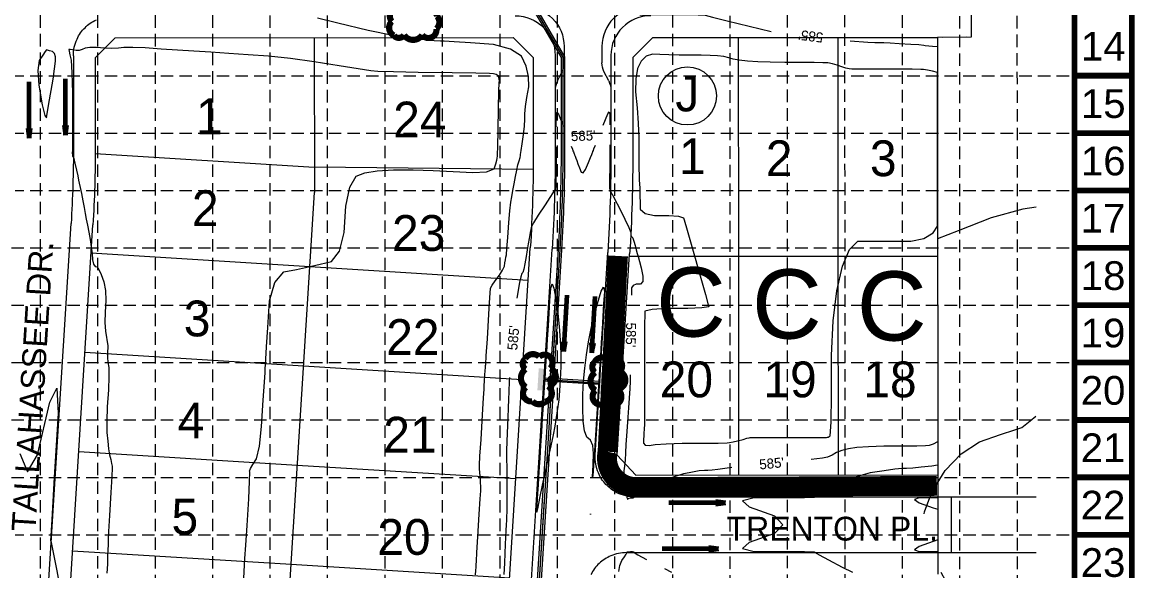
# Model space of a CAD drawing. Header units: feet. Extents: x 696 to 1853, y -3030 to -1181.
# Drawn here: x 1294 to 1853, y -1864 to -1588 of the extents above; entities that cross this region are included whole.
import ezdxf
from ezdxf.enums import TextEntityAlignment as Align

# ---------------------------------------------------------------- set-up
doc = ezdxf.new("R2010")
doc.units = ezdxf.units.FT
doc.header["$MEASUREMENT"] = 0
for name, pattern in [('DASHED', [0.75, 0.5, -0.25]), ('DGN Style 3', [109.874145, 78.481532, -31.392613]), ('DGN Style 7', [156.963064, 70.633379, -31.392613, 23.54446, -31.392613]), ('HIDDEN', [0.375, 0.25, -0.125])]:
    doc.linetypes.add(name, pattern=pattern)
for name, color, linetype, lineweight in [('0404al_MAP - Level 1', 7, 'Continuous', 0), ('0404al_MAP - Level 11', 7, 'Continuous', 0), ('0404al_MAP - Level 14', 7, 'Continuous', 0), ('0404al_MAP - Level 21', 7, 'Continuous', 0), ('0404al_MAP - Level 22', 7, 'Continuous', 0), ('0404al_MAP - Level 3', 7, 'Continuous', 0), ('0404al_MAP - Level 32', 7, 'Continuous', 0), ('0404al_MAP - Level 36', 7, 'Continuous', 0), ('EC', 7, 'Continuous', 0), ('EROSION CONTROL BLANKET', 84, 'Continuous', 0), ('INLETS', 7, 'Continuous', 0), ('Level 1', 7, 'Continuous', 0), ('Level 7', 7, 'Continuous', 0), ('PC', 7, 'Continuous', 0), ('STORM PIPE', 7, 'Continuous', 0)]:
    doc.layers.add(name, color=color, linetype=linetype, lineweight=lineweight)
for name, color, linetype in [('BASE', 7, 'Continuous'), ('GRID', 254, 'DASHED'), ('LEGEND', 7, 'Continuous')]:
    doc.layers.add(name, color=color, linetype=linetype)
doc.styles.get("Standard").update_dxf_attribs({"font": 'ARIAL.TTF'})
doc.styles.add('Style-WORKING', font='WORKING.shx')

# ---------------------------------------------------------------- blocks, each defined once
blk = doc.blocks.new('Cascade Homes logo')
at = {"color": 240}
blk.add_text('C', height=24.85, rotation=359.904, dxfattribs=at).set_placement((2410522.06, 7107185.67))
blk = doc.blocks.new('inlet protection')
at = {"layer": 'LEGEND', "color": 170, "ltscale": 100, "const_width": 9.48}
blk.add_lwpolyline([(38, 58.5, 0.520567), (38, 58.5, 0.765195), (16.6, 47.7, 0.417879), (16.5, 28.3, 0.6649), (41, 24.6, 0.744833), (68.6, 22.2, 0.975642), (85.8, 40, 0.520567), (81.5, 61.5, 0.520567), (65.8, 60, 0.540264), (38, 58.5)], format="xyb", close=True, dxfattribs=at)

msp = doc.modelspace()

# ---------------------------------------------------------------- hatches: boundary and pattern name
at = {"layer": 'INLETS', "linetype": 'DGN Style 7', "lineweight": 0}
h = msp.add_hatch(color=5, dxfattribs=at)
edge = h.paths.add_edge_path()
edge.add_arc((1560.33, -1768), 2.5, 0, 360)
at = {"layer": 'STORM PIPE', "linetype": 'Continuous', "lineweight": 0}
h = msp.add_hatch(color=5, dxfattribs=at)
edge = h.paths.add_edge_path()
edge.add_arc((1560.33, -1768), 2.5, 0, 360)

# ---------------------------------------------------------------- linework, layer by layer
at = {"layer": '0404al_MAP - Level 1', "color": 7, "linetype": 'Continuous', "lineweight": 0}
for p, q in [((1770.81, -1435.63), (1770.92, -1595.63)), ((1770.92, -1595.63), (1753.92, -1595.64)), ((1753.92, -1595.64), (1754.09, -1865.64))]:
    msp.add_line(p, q, dxfattribs=at)
at = {"layer": '0404al_MAP - Level 14', "color": 7, "linetype": 'Continuous', "lineweight": 0}
for p, q in [((1566.42, -1600.26), (1566.42, -1608.52)), ((1585.42, -1600.25), (1585.42, -1608.51)), ((1319.92, -1604.92), (1319.95, -1650.66)), ((1561.92, -1604.77), (1561.93, -1622.24)), ((1589.92, -1604.75), (1589.93, -1622.23)), ((1563.04, -1617.55), (1565.42, -1612.77)), ((1588.82, -1617.53), (1586.43, -1612.76)), ((1561.93, -1622.24), (1561.95, -1652.71)), ((1589.93, -1622.23), (1589.95, -1652.69)), ((1286.5, -2206.73), (1318.76, -1689.26)), ((1530.76, -2178.02), (1560.43, -1702.12)), ((1582.04, -1805.5), (1588.38, -1703.86)), ((1602.01, -1826.74), (1760.8, -1826.64)), ((1597.75, -1854.74), (1760.82, -1854.64))]:
    msp.add_line(p, q, dxfattribs=at)
at = {"layer": '0404al_MAP - Level 14', "color": 7, "linetype": 'Continuous', "lineweight": 0, "flags": 128}
msp.add_lwpolyline([(1760.8, -1826.64), (1760.82, -1854.64)], dxfattribs=at)
at = {"layer": '0404al_MAP - Level 14', "color": 7, "linetype": 'Continuous', "lineweight": 0}
for centre, radius, start, end in [((1316.54, -1845.92), 289, 90.0364, 139.7691), ((1605.42, -1600.24), 20, 90.0364, 180.0364), ((1609.92, -1604.74), 20, 90.0364, 180.0364), ((1572.43, -1622.24), 10.5, 153.4714, 180.0364), ((1597.76, -1874.74), 20, 90.0364, 113.1252)]:
    msp.add_arc(centre, radius, start, end, dxfattribs=at)
at = {"layer": '0404al_MAP - Level 14', "color": 7, "linetype": 'Continuous', "lineweight": 0, "extrusion": (0, 0, -1)}
for centre, radius, start, end in [((-1546.42, -1600.28), 20, 89.9636, 179.9636), ((-1541.92, -1604.78), 20, 89.9636, 179.9636), ((-1339.92, -1604.91), 20, 359.9636, 24.8646), ((-1556.92, -1608.53), 9.5, 179.9636, 206.5286), ((-1594.92, -1608.5), 9.5, 333.3985, 359.9636), ((-1579.43, -1622.23), 10.5, 153.3985, 179.9636), ((-705.95, -1651.05), 614, 179.96358, 183.5676), ((-775.95, -1653.21), 786, 179.96358, 183.5676), ((-775.95, -1653.21), 814, 179.96358, 183.5676), ((-1602, -1806.74), 20, 336.7067, 3.5676), ((-1602, -1806.74), 20, 269.9636, 296.8245)]:
    msp.add_arc(centre, radius, start, end, dxfattribs=at)
at = {"layer": '0404al_MAP - Level 14', "color": 7, "linetype": 'DGN Style 3', "lineweight": 0, "extrusion": (0, 0, -1)}
for centre, start, end in [((-1339.92, -1604.91), 24.8646, 65.0625), ((-1602, -1806.74), 296.8245, 336.7067)]:
    msp.add_arc(centre, 20, start, end, dxfattribs=at)
at = {"layer": '0404al_MAP - Level 14', "color": 7, "linetype": 'DGN Style 3', "lineweight": 0}
msp.add_arc((1597.76, -1874.74), 20, 113.1252, 153.3437, dxfattribs=at)
at = {"layer": '0404al_MAP - Level 21', "color": 7, "linetype": 'Continuous', "lineweight": 0}
for p, q in [((1770.82, -1438.13), (1770.91, -1593.13)), ((1753.92, -1598.14), (1754.09, -1863.14)), ((1768.42, -1595.63), (1756.42, -1595.64))]:
    msp.add_line(p, q, dxfattribs=at)
at = {"layer": '0404al_MAP - Level 22', "color": 7, "linetype": 'Continuous', "lineweight": 13}
msp.add_circle((1628.37, -1625.1), 14.61, dxfattribs=at)
at = {"layer": '0404al_MAP - Level 3', "color": 7, "linetype": 'Continuous', "lineweight": 0}
for p, q in [((1340.92, -1595.91), (1330.92, -1605.91)), ((1340.92, -1595.91), (1540.92, -1595.78)), ((1440.92, -1595.84), (1440.97, -1673.71)), ((1550.92, -1605.77), (1540.92, -1595.78)), ((1610.92, -1595.73), (1600.92, -1605.74)), ((1610.92, -1595.73), (1753.92, -1595.64)), ((1653.92, -1595.71), (1653.99, -1705.71)), ((1703.92, -1595.68), (1703.99, -1705.68)), ((1330.92, -1605.91), (1330.95, -1650.66)), ((1550.92, -1605.77), (1550.95, -1652.72)), ((1600.92, -1605.74), (1600.95, -1652.69)), ((1440.96, -1661.1), (1330.94, -1654.24)), ((1550.9, -1662.1), (1440.96, -1660.84)), ((1407.09, -2217.07), (1440.97, -1673.71)), ((1297.5, -2207), (1329.74, -1689.95)), ((1438.64, -1711.05), (1328.85, -1704.21)), ((1519.78, -2177.33), (1549.45, -1701.44)), ((1593.04, -1805.77), (1599.35, -1704.55)), ((1599.28, -1705.74), (1753.99, -1705.64)), ((1653.99, -1705.71), (1654.06, -1815.71)), ((1703.99, -1705.68), (1704.06, -1815.68)), ((1548.42, -1717.9), (1438.64, -1711.05)), ((1435.53, -1760.96), (1325.74, -1754.11)), ((1545.31, -1767.8), (1435.53, -1760.96)), ((1432.42, -1810.86), (1322.63, -1804.02)), ((1602.42, -1815.74), (1593.04, -1805.77)), ((1542.2, -1817.71), (1432.42, -1810.86)), ((1602.42, -1815.74), (1754.06, -1815.64)), ((1429.3, -1860.76), (1319.52, -1853.92)), ((1539.09, -1867.61), (1429.3, -1860.76))]:
    msp.add_line(p, q, dxfattribs=at)
msp.add_arc((1316.54, -1845.92), 300, 90.0364, 139.7691, dxfattribs=at)
at = {"layer": '0404al_MAP - Level 3', "color": 7, "linetype": 'Continuous', "lineweight": 0, "extrusion": (0, 0, -1)}
for centre, radius in [((-705.95, -1651.05), 625), ((-775.95, -1653.21), 775), ((-775.95, -1653.21), 825)]:
    msp.add_arc(centre, radius, 179.96358, 183.5676, dxfattribs=at)
at = {"layer": '0404al_MAP - Level 32', "color": 7, "linetype": 'Continuous', "lineweight": 0}
for p, q in [((1760.8, -1826.64), (1803.61, -1826.61)), ((1760.82, -1854.64), (1803.61, -1854.61))]:
    msp.add_line(p, q, dxfattribs=at)
at = {"layer": '0404al_MAP - Level 36', "color": 230, "linetype": 'Continuous', "lineweight": 0, "extrusion": (0, 0, -1)}
msp.add_solid([(-1553, -1773.05), (-1556, -1773.24), (-1553.69, -1762.07), (-1556.68, -1762.26)], dxfattribs=at)
at = {"layer": '0404al_MAP - Level 36', "color": 230, "linetype": 'Continuous', "lineweight": 0}
msp.add_solid([(1583.94, -1774.98), (1586.94, -1775.17), (1584.63, -1764), (1587.62, -1764.19)], dxfattribs=at)
at = {"layer": 'BASE', "const_width": 2.89}
for points in [[(1851.62, -3028.75), (1851.62, -1182.11), (697.47, -1182.11), (697.47, -3028.75)], [(1822.76, -2999.89), (1822.76, -1210.96), (726.32, -1210.96), (726.32, -2999.89)]]:
    msp.add_lwpolyline(points, close=True, dxfattribs=at)
for points in [[(1851.62, -1614.91), (1822.76, -1614.91)], [(1851.62, -1643.77), (1822.76, -1643.77)], [(1851.62, -1672.62), (1822.76, -1672.62)], [(1851.62, -1701.48), (1822.76, -1701.48)], [(1851.62, -1730.33), (1822.76, -1730.33)], [(1851.62, -1759.18), (1822.76, -1759.18)], [(1851.62, -1788.04), (1822.76, -1788.04)], [(1851.62, -1816.89), (1822.76, -1816.89)], [(1851.62, -1845.74), (1822.76, -1845.74)]]:
    msp.add_lwpolyline(points, dxfattribs=at)
at = {"layer": 'EC', "color": 35, "linetype": 'DGN Style 3', "lineweight": 0, "flags": 128}
for points in [[(1803.61, -1681.07), (1796.88, -1682.06), (1780.93, -1686.44), (1764.28, -1692.97), (1753.98, -1697)], [(1803.61, -1926.7), (1796.55, -1918.82), (1783.63, -1903.36), (1775.01, -1893.06), (1770.71, -1887.91), (1770.71, -1887.91), (1768.6, -1884.73), (1764.37, -1878.37), (1758.04, -1868.83), (1753, -1859.78), (1749.25, -1851.22), (1746.79, -1843.13), (1747.4, -1834.15), (1751.07, -1824.25), (1757.8, -1813.45), (1765.82, -1805.03), (1775.11, -1799.02), (1785.7, -1795.39), (1792.75, -1792.97), (1796.28, -1791.76), (1796.28, -1791.76), (1800.54, -1788.43), (1803.61, -1786.04)]]:
    msp.add_lwpolyline(points, dxfattribs=at)
at = {"layer": 'EROSION CONTROL BLANKET', "linetype": 'Continuous', "lineweight": 13, "const_width": 10}
msp.add_lwpolyline([(1753.65, -1821.17), (1602.69, -1821.79, -0.479074), (1588.27, -1804), (1593.48, -1705.57)], format="xyb", dxfattribs=at)
at = {"layer": 'GRID', "color": 252, "linetype": 'HIDDEN', "lineweight": 0, "ltscale": 25}
for p, q in [((1303.4, -2884.56), (1303.4, -1210.96)), ((1332.25, -2884.57), (1332.25, -1210.96)), ((1361.1, -2884.57), (1361.1, -1210.96)), ((1389.96, -2884.57), (1389.96, -1210.96)), ((1418.81, -2884.58), (1418.81, -1210.96)), ((1447.66, -2884.58), (1447.66, -1210.96)), ((1476.52, -2884.59), (1476.52, -1210.96)), ((1505.37, -2884.59), (1505.37, -1210.96)), ((1534.36, -2884.53), (1534.23, -1210.96)), ((1563.19, -2884.39), (1563.08, -1210.96)), ((1592.02, -2884.73), (1591.93, -1210.96)), ((1621.14, -2884.47), (1620.91, -1210.31)), ((1649.83, -2884.77), (1649.77, -1210.31)), ((1678.71, -2884.41), (1678.62, -1210.31)), ((1707.62, -2884.32), (1707.48, -1210.31)), ((1736.42, -2884.57), (1736.33, -1210.31)), ((1765.33, -2884.95), (1765.18, -1210.31)), ((1794.21, -2884.87), (1794.04, -1210.31)), ((726.32, -1614.91), (1822.76, -1614.91)), ((726.32, -1643.77), (1822.76, -1643.77)), ((726.32, -1672.62), (1822.76, -1672.62)), ((726.32, -1701.48), (1822.76, -1701.48)), ((726.32, -1730.33), (1822.76, -1730.33)), ((726.32, -1759.18), (1822.76, -1759.18)), ((726.32, -1788.04), (1822.76, -1788.04)), ((726.32, -1816.89), (1822.76, -1816.89)), ((726.32, -1845.74), (1822.76, -1845.74))]:
    msp.add_line(p, q, dxfattribs=at)
at = {"layer": 'INLETS', "color": 5, "linetype": 'DGN Style 7', "lineweight": 0}
for p, q in [((1557.08, -1590.29), (1543.87, -1567.46)), ((1565.92, -1605.59), (1557.08, -1590.29)), ((1565.95, -1652.71), (1565.92, -1605.59)), ((1560.08, -1771.99), (1564.42, -1702.37)), ((1560.33, -1768), (1556.34, -1767.75)), ((1560.33, -1768), (1584.28, -1769.49)), ((1558.84, -1791.95), (1560.08, -1771.99)), ((1532.66, -2211.82), (1558.84, -1791.95))]:
    msp.add_line(p, q, dxfattribs=at)
msp.add_arc((775.95, -1653.21), 790, 356.43239, 0.03642, dxfattribs=at)
at = {"layer": 'INLETS', "color": 5, "linetype": 'DGN Style 7', "lineweight": 0, "extrusion": (0, 0, -1)}
msp.add_solid([(-1553, -1773.05), (-1556, -1773.24), (-1553.69, -1762.07), (-1556.68, -1762.26)], dxfattribs=at)
at = {"layer": 'INLETS', "color": 5, "linetype": 'DGN Style 7', "lineweight": 0}
msp.add_solid([(1583.94, -1774.98), (1586.94, -1775.17), (1584.63, -1764), (1587.62, -1764.19)], dxfattribs=at)
at = {"layer": 'Level 7', "color": 7, "linetype": 'Continuous', "lineweight": 60}
for p, q in [((1297.72, -1646.31), (1297.7, -1617.96)), ((1315.98, -1644.83), (1315.96, -1616.48)), ((1297.04, -1641.3), (1297.72, -1646.31)), ((1297.72, -1646.31), (1298.38, -1641.29)), ((1315.3, -1639.82), (1315.98, -1644.83)), ((1315.98, -1644.83), (1316.64, -1639.81)), ((1566.22, -1753.53), (1567.99, -1725.24)), ((1580.34, -1754.32), (1582.1, -1726.03)), ((1565.86, -1748.49), (1566.22, -1753.53)), ((1566.22, -1753.53), (1567.2, -1748.56)), ((1579.97, -1749.28), (1580.34, -1754.32)), ((1580.34, -1754.32), (1581.31, -1749.36)), ((1647.42, -1829.65), (1619.07, -1829.67)), ((1647.42, -1829.65), (1642.4, -1828.99)), ((1642.41, -1830.34), (1647.42, -1829.65)), ((1643.96, -1852.83), (1615.61, -1852.85)), ((1643.96, -1852.83), (1638.94, -1852.17)), ((1638.95, -1853.52), (1643.96, -1852.83))]:
    msp.add_line(p, q, dxfattribs=at)
at = {"layer": 'PC', "color": 35, "linetype": 'Continuous', "lineweight": 0, "flags": 128}
for points in [[(1611.76, -1569.29), (1617.72, -1570.25), (1618.03, -1570.84), (1615.68, -1571.54), (1610.67, -1572.36), (1607.14, -1574.15), (1605.1, -1576.92), (1604.53, -1580.67), (1604.34, -1583.14), (1604.53, -1584.35), (1605.1, -1584.29), (1609, -1584.25), (1616.23, -1584.23), (1626.79, -1584.22), (1633.83, -1584.28), (1637.35, -1584.38), (1637.35, -1584.55), (1641.03, -1585.54), (1648.4, -1587.36), (1670.49, -1592.65)], [(1521.99, -1865.89), (1522.12, -1863.67), (1522.22, -1862.1), (1522.27, -1861.16), (1522.31, -1860.32), (1522.35, -1859.59), (1522.37, -1858.96), (1522.62, -1854.71), (1523.1, -1846.85), (1523.82, -1835.37), (1524.3, -1827.63), (1524.54, -1823.61), (1524.55, -1823.33), (1524.55, -1822.85), (1524.56, -1822.17), (1524.56, -1821.28), (1524.49, -1819.71), (1524.35, -1817.46), (1524.13, -1814.53), (1523.99, -1812.43), (1523.92, -1811.16), (1523.91, -1810.73), (1524.17, -1806.3), (1524.69, -1797.85), (1525.46, -1785.4), (1525.99, -1776.95), (1526.25, -1772.51), (1526.27, -1772.09), (1526.34, -1770.76), (1526.47, -1768.54), (1526.67, -1765.42), (1526.81, -1763.2), (1526.89, -1761.88), (1526.92, -1761.47), (1526.96, -1761.04), (1527, -1760.6), (1527.05, -1760.15), (1527.35, -1755.71), (1527.88, -1747.28), (1528.65, -1734.85), (1529.2, -1726.41), (1529.51, -1721.96), (1529.58, -1721.5), (1530.36, -1720.23), (1531.84, -1718.14), (1534.01, -1715.24), (1535.55, -1712.76), (1536.45, -1710.7), (1536.73, -1709.06), (1536.98, -1707.57), (1537.22, -1706.23), (1537.43, -1705.04), (1537.73, -1701.74), (1538.11, -1696.33), (1538.58, -1688.8), (1539.08, -1682.87), (1539.6, -1678.53), (1540.15, -1675.78), (1540.73, -1672.71), (1541.34, -1669.31), (1541.99, -1665.59), (1542.62, -1662.41), (1543.24, -1659.77), (1543.84, -1657.68), (1544.27, -1656.11), (1544.52, -1655.06), (1544.6, -1654.52), (1544.87, -1652.57), (1545.34, -1649.2), (1546, -1644.41), (1546.45, -1640.29), (1546.69, -1636.84), (1546.73, -1634.05), (1547.08, -1630.41), (1547.75, -1625.9), (1548.75, -1620.54), (1548.62, -1615.29), (1547.37, -1610.16), (1545, -1605.15), (1539.56, -1601.52), (1531.03, -1599.29), (1519.43, -1598.44), (1511.13, -1597.88), (1506.13, -1597.58), (1504.42, -1597.56), (1501.12, -1597.36), (1496.24, -1596.97), (1489.76, -1596.39), (1480.35, -1594.79), (1468.01, -1592.16), (1452.74, -1588.5), (1442.56, -1586.01)], [(1753.92, -1600.4), (1751.53, -1600.23), (1747.84, -1599.89), (1747.08, -1599.71), (1744.64, -1599.47), (1740.52, -1599.17), (1734.73, -1598.82), (1730.25, -1598.59), (1727.07, -1598.47), (1725.2, -1598.47), (1722.49, -1598.37), (1718.94, -1598.17), (1710.19, -1597.56)], [(1405.5, -1867.63), (1405.91, -1860.98), (1406.12, -1857.65), (1406.53, -1850.99), (1407.16, -1841.01), (1407.99, -1827.71), (1408.47, -1818.72), (1408.61, -1814.05), (1408.41, -1813.71), (1408.89, -1812.51), (1410.03, -1810.47), (1411.85, -1807.57), (1413.34, -1801.21), (1414.5, -1791.37), (1415.33, -1778.07), (1415.9, -1768.99), (1416.2, -1764.16), (1416.24, -1763.55), (1416.32, -1762.24), (1416.44, -1760.22), (1416.61, -1757.5), (1417, -1751.25), (1417.61, -1741.47), (1418.44, -1728.16), (1421.12, -1718.87), (1425.64, -1713.58), (1432, -1712.31), (1438.11, -1711.02), (1443.97, -1709.72), (1449.57, -1708.4), (1453.58, -1703.08), (1456, -1693.77), (1456.82, -1680.46), (1458.82, -1671.02), (1461.99, -1665.46), (1466.32, -1663.77), (1472.54, -1662.68), (1480.65, -1662.19), (1490.65, -1662.31), (1500.65, -1662.59), (1510.63, -1663.04), (1520.61, -1663.67), (1527.51, -1663.23), (1531.33, -1661.74), (1532.06, -1659.2), (1532.55, -1657.47), (1532.81, -1656.57), (1532.82, -1656.48), (1532.86, -1656.15), (1532.94, -1655.59), (1533.05, -1654.79), (1533.17, -1650.4), (1533.3, -1642.42), (1533.43, -1630.85), (1533.58, -1622.83), (1533.73, -1618.38), (1533.9, -1617.48), (1533.88, -1616.61), (1533.67, -1615.75), (1533.28, -1614.92), (1532.37, -1614.31), (1530.95, -1613.94), (1529.01, -1613.8), (1522.08, -1613.64), (1510.13, -1613.46), (1493.18, -1613.26), (1480.74, -1613.03), (1472.8, -1612.76), (1469.37, -1612.46), (1462.9, -1611.54), (1453.4, -1610.02), (1440.85, -1607.88), (1429.05, -1606.23), (1417.99, -1605.05), (1407.67, -1604.35), (1397.98, -1603.71), (1388.92, -1603.13), (1380.49, -1602.6), (1372.21, -1602.07), (1364.07, -1601.52), (1356.07, -1600.97), (1349.81, -1600.72), (1345.3, -1600.79), (1342.53, -1601.16), (1339.3, -1601.27), (1335.61, -1601.11), (1331.47, -1600.7), (1328.22, -1600.68), (1325.87, -1601.04), (1324.41, -1601.79), (1322.87, -1602.2), (1321.25, -1602.26), (1319.55, -1601.97), (1318.39, -1601.78), (1317.77, -1601.69), (1317.71, -1601.69), (1317.86, -1602.6), (1318.23, -1604.43), (1318.83, -1607.17), (1319.23, -1613.53), (1319.43, -1623.5), (1319.44, -1637.08), (1319.44, -1646.67), (1319.43, -1652.27), (1319.4, -1653.87), (1319.43, -1654.94), (1319.5, -1655.48), (1319.63, -1655.48), (1319.73, -1655.48), (1319.8, -1655.48), (1319.84, -1655.48), (1320.13, -1656.63), (1320.66, -1658.94), (1321.45, -1662.39), (1322.09, -1665.21), (1322.58, -1667.39), (1322.92, -1668.93), (1323.38, -1671.18), (1323.96, -1674.13), (1324.66, -1677.78), (1325.3, -1681.14), (1325.89, -1684.21), (1326.43, -1686.99), (1327.01, -1690.11), (1327.66, -1693.55), (1328.35, -1697.34), (1328.9, -1700.91), (1329.32, -1704.29), (1329.6, -1707.46), (1330.09, -1709.64), (1330.8, -1710.83), (1331.72, -1711.02), (1332.77, -1712.37), (1333.94, -1714.86), (1335.25, -1718.52), (1335.99, -1722.9), (1336.18, -1728.02), (1335.82, -1733.88), (1335.78, -1739.01), (1336.06, -1743.42), (1337.29, -1750.79), (1337.05, -1754.55), (1337.1, -1756.68), (1337.31, -1759.03), (1337.68, -1761.63), (1337.75, -1766.23), (1337.51, -1772.82), (1336.98, -1781.41), (1336.74, -1788.6), (1336.8, -1794.37), (1337.17, -1798.74), (1337.6, -1802.46), (1338.12, -1805.54), (1338.7, -1807.97), (1339.12, -1809.87), (1339.37, -1811.25), (1339.45, -1812.1), (1339.26, -1816.53), (1338.8, -1824.54), (1338.08, -1836.13), (1337.61, -1844.14), (1337.41, -1848.58), (1337.45, -1849.43), (1337.43, -1850.98), (1337.32, -1853.23), (1337.14, -1856.18), (1337.02, -1858.38), (1336.99, -1859.84), (1337.02, -1860.56), (1336.8, -1865.02)], [(1562.45, -1640.62), (1562.45, -1634.36), (1562.85, -1633.3), (1563.66, -1634.32), (1566.08, -1640.49)], [(1586.09, -1639.76), (1588.32, -1634.06), (1589.06, -1633.1), (1589.43, -1634.02), (1589.44, -1639.64)], [(1562.46, -1650.62), (1562.46, -1652.02), (1562.46, -1652.74), (1562.46, -1653.48), (1562.46, -1654.25), (1562.43, -1656.68), (1562.37, -1660.78), (1562.28, -1666.53), (1562.22, -1670.37), (1562.18, -1672.29), (1562.15, -1672.29), (1562.09, -1672.28), (1561.99, -1672.28), (1561.84, -1672.28), (1561.58, -1672.54), (1561.21, -1673.06), (1560.73, -1673.84), (1559.27, -1676.12), (1556.84, -1679.88), (1553.43, -1685.13), (1551.1, -1688.94), (1549.84, -1691.33), (1549.65, -1692.28), (1549.52, -1693.01), (1549.44, -1693.53), (1549.42, -1693.83), (1549.25, -1694.92), (1548.92, -1696.81), (1548.44, -1699.48), (1547.91, -1702.49), (1547.34, -1705.84), (1546.73, -1709.53), (1546.17, -1712.18), (1545.66, -1713.81), (1545.21, -1714.41), (1544.69, -1716.13), (1544.1, -1718.96), (1542.76, -1726.85)], [(1569.94, -1650.35), (1570.56, -1651.92), (1570.83, -1652.62), (1571.07, -1653.23), (1571.27, -1653.75), (1571.44, -1654.19), (1571.58, -1654.53), (1571.68, -1654.79), (1571.91, -1655.38), (1572.27, -1656.33), (1572.76, -1657.61), (1573.37, -1659.22), (1574.1, -1661.17), (1574.95, -1663.44), (1575.99, -1663.78), (1577.24, -1662.17), (1578.68, -1658.61), (1579.71, -1656.08), (1580.32, -1654.56), (1580.52, -1654.05), (1580.69, -1653.62), (1580.83, -1653.26), (1580.93, -1652.98), (1581.13, -1652.48), (1581.41, -1651.77), (1582.13, -1649.91)], [(1589.45, -1649.64), (1589.45, -1651.68), (1589.45, -1652.62), (1589.45, -1653.49), (1589.45, -1654.29), (1589.42, -1656.8), (1589.36, -1661.04), (1589.27, -1666.99), (1589.26, -1670.96), (1589.33, -1672.94), (1589.48, -1672.95), (1589.58, -1672.95), (1589.65, -1672.95), (1589.67, -1672.95), (1589.75, -1673.09), (1589.91, -1673.36), (1590.13, -1673.76), (1590.36, -1674.17), (1590.59, -1674.6), (1590.83, -1675.03), (1591.97, -1677.25), (1594.03, -1681.24), (1597, -1687.01), (1598.98, -1691.2), (1599.99, -1693.81), (1600, -1694.86), (1600.11, -1695.55), (1600.31, -1695.9), (1600.6, -1695.9), (1600.99, -1696.64), (1601.48, -1698.14), (1602.08, -1700.37), (1602.64, -1702.41), (1603.15, -1704.25), (1603.61, -1705.88), (1604.25, -1708.33), (1605.06, -1711.59), (1606.04, -1715.67), (1605.96, -1718.39), (1604.8, -1719.75), (1602.57, -1719.76), (1601.08, -1720.37), (1600.32, -1721.59), (1600.28, -1725.27)], [(1599.69, -1765.26), (1599.69, -1766.63), (1599.6, -1768.71), (1599.42, -1772.17), (1599.14, -1777.03), (1598.83, -1781.86), (1598.46, -1786.66), (1598.05, -1791.44), (1597.71, -1796.03), (1597.44, -1800.42), (1597.24, -1804.62), (1597.02, -1808.21), (1596.77, -1811.21), (1596.49, -1813.6), (1596.56, -1816.31), (1596.98, -1819.34), (1597.74, -1822.68), (1598.18, -1824.99), (1598.29, -1826.27), (1598.08, -1826.5), (1597.98, -1826.76), (1597.99, -1827.03), (1598.13, -1827.31), (1598.22, -1827.55), (1598.26, -1827.74), (1598.26, -1827.9), (1598.34, -1827.91), (1598.49, -1827.78), (1598.72, -1827.51), (1599.15, -1827.33), (1599.76, -1827.24), (1600.56, -1827.24), (1601.1, -1827.19), (1601.37, -1827.07), (1601.37, -1826.91), (1603.68, -1825.57), (1608.31, -1823.07), (1615.25, -1819.4), (1621.32, -1816.67), (1626.53, -1814.9), (1630.88, -1814.06), (1634.33, -1813.51), (1636.89, -1813.23), (1638.54, -1813.23), (1640.82, -1813.07), (1643.72, -1812.74), (1650.75, -1811.77)], [(1539.05, -1766.67), (1538.91, -1768.62), (1538.84, -1769.62), (1538.78, -1770.65), (1538.71, -1771.7), (1538.62, -1773.98), (1538.51, -1777.47), (1538.37, -1782.18), (1538.19, -1786.63), (1537.99, -1790.81), (1537.74, -1794.72), (1537.59, -1798.9), (1537.52, -1803.36), (1537.55, -1808.08), (1537.58, -1811.49), (1537.63, -1813.59), (1537.69, -1814.36), (1537.72, -1816.65), (1537.72, -1820.44), (1537.69, -1825.73), (1537.66, -1829.83), (1537.62, -1832.72), (1537.59, -1834.41), (1537.52, -1836.32), (1537.41, -1838.43), (1537.26, -1840.76), (1537.12, -1843.57), (1536.99, -1846.88), (1536.87, -1850.67), (1536.68, -1855.07), (1536.42, -1860.09), (1536.1, -1865.71)], [(1293.02, -1804.94), (1296.95, -1814.14), (1301.99, -1805.5), (1308.15, -1779.03), (1311.59, -1772.08), (1312.31, -1784.65), (1310.31, -1816.75), (1309.03, -1838.16), (1308.48, -1848.86), (1308.64, -1848.87), (1309.67, -1853.86), (1311.55, -1863.83), (1314.29, -1878.77)], [(1754.05, -1798.95), (1754.02, -1798.97), (1751.76, -1800.15), (1749.75, -1800.84), (1747.98, -1801.04), (1743.6, -1801.18), (1736.62, -1801.26), (1727.02, -1801.26), (1719.27, -1801.47), (1713.38, -1801.88), (1709.33, -1802.5), (1705.94, -1803.34), (1703.19, -1804.4), (1701.09, -1805.7), (1698.75, -1806.67), (1696.18, -1807.31), (1690.57, -1807.95)], [(1754.05, -1810.77), (1751.15, -1811.22), (1745.86, -1811.84), (1741.62, -1812.25), (1738.43, -1812.46), (1736.3, -1812.46), (1732.53, -1812.82), (1727.12, -1813.53), (1720.08, -1814.6), (1713.07, -1816.54), (1706.09, -1819.34), (1699.16, -1823.01), (1694.53, -1825.51), (1692.22, -1826.85), (1692.22, -1827.02), (1687.17, -1827.13), (1677.08, -1827.2), (1661.93, -1827.21), (1656.05, -1828.71), (1659.41, -1831.71), (1672.04, -1836.2), (1676.25, -1840.69), (1672.04, -1845.19), (1659.43, -1849.7), (1656.06, -1852.7), (1661.95, -1854.2), (1677.09, -1854.19), (1687.19, -1854.24), (1692.23, -1854.35), (1692.23, -1854.52), (1694.55, -1855.85), (1699.18, -1858.35), (1706.12, -1862.01), (1711.32, -1864.54)], [(1754.06, -1827.15), (1751.85, -1827.15), (1744.75, -1827.16), (1742.38, -1828), (1744.75, -1829.69), (1751.85, -1832.22), (1754.07, -1832.92)], [(1754.08, -1848.37), (1751.86, -1849.07), (1744.76, -1851.61), (1742.39, -1853.3), (1744.76, -1854.14), (1751.87, -1854.14), (1754.08, -1854.14)], [(1593.9, -1864.28), (1594.49, -1861.25), (1595.44, -1858.77), (1596.72, -1856.84), (1597.58, -1855.5), (1598.01, -1854.76), (1598.01, -1854.61), (1598.12, -1854.48), (1598.33, -1854.39), (1598.65, -1854.31), (1599.13, -1854.27), (1599.78, -1854.24), (1600.58, -1854.24), (1601.12, -1854.3), (1601.39, -1854.41), (1601.39, -1854.57), (1602.1, -1855.06), (1603.54, -1855.88), (1607.84, -1858.15)], [(1620.46, -1864.8), (1616.96, -1862.95)]]:
    msp.add_lwpolyline(points, dxfattribs=at)
for points in [[(1307.51, -1629.93), (1309.74, -1616.59), (1310.49, -1611.4), (1310.88, -1607.68), (1310.91, -1605.45), (1310.44, -1603.82), (1309.45, -1602.8), (1307.96, -1602.39), (1306.95, -1602.12), (1306.43, -1601.97), (1306.39, -1601.96), (1305.77, -1602.84), (1304.56, -1604.61), (1302.78, -1607.27), (1302.14, -1612.31), (1302.65, -1619.72), (1304.3, -1629.51), (1305.57, -1635), (1306.47, -1636.18)], [(1753.98, -1690.64), (1753.93, -1613.26), (1751.55, -1612.69), (1748.95, -1612.16), (1746.99, -1611.85), (1745.65, -1611.76), (1741.2, -1611.71), (1733.63, -1611.69), (1722.94, -1611.7), (1715.37, -1611.67), (1710.91, -1611.61), (1709.58, -1611.52), (1707.91, -1611.15), (1705.92, -1610.51), (1703.61, -1609.59), (1701.26, -1608.93), (1698.86, -1608.53), (1696.43, -1608.38), (1692.02, -1608.29), (1685.63, -1608.25), (1677.25, -1608.25), (1669.94, -1608.14), (1663.69, -1607.91), (1658.49, -1607.56), (1654.36, -1607.1), (1651.27, -1606.54), (1649.25, -1605.87), (1646.64, -1605.35), (1643.46, -1604.99), (1639.71, -1604.77), (1635.24, -1604.63), (1630.06, -1604.56), (1624.17, -1604.56), (1618.99, -1604.48), (1614.52, -1604.32), (1610.76, -1604.08), (1607.64, -1605.17), (1605.18, -1607.59), (1603.36, -1611.34), (1602.42, -1616.49), (1602.34, -1623.06), (1603.12, -1631.02), (1603.65, -1638.8), (1603.91, -1646.4), (1603.92, -1653.82), (1603.93, -1658.96), (1603.96, -1661.82), (1603.99, -1662.42), (1604.07, -1664.23), (1604.2, -1667.25), (1604.38, -1671.49), (1604.52, -1675.38), (1604.62, -1678.92), (1604.67, -1682.1), (1607.1, -1684.22), (1611.88, -1685.28), (1619.04, -1685.28), (1623.9, -1685.63), (1626.47, -1686.33), (1626.76, -1687.39), (1628.24, -1692.63), (1630.91, -1702.04), (1634.77, -1715.62), (1637.42, -1724.99), (1638.86, -1730.14), (1639.09, -1731.09), (1635.65, -1731.72), (1628.55, -1732.03), (1617.78, -1732.04), (1610.59, -1732.47), (1606.99, -1733.32), (1606.98, -1734.6), (1606.96, -1735.82), (1606.93, -1736.98), (1606.89, -1738.09), (1606.87, -1744.38), (1606.86, -1755.86), (1606.87, -1772.52), (1606.86, -1784), (1606.82, -1790.3), (1606.7, -1792.54), (1606.51, -1794.75), (1606.41, -1796.11), (1606.32, -1797.73), (1606.23, -1799.61), (1607.17, -1800.67), (1609.12, -1800.91), (1612.11, -1800.34), (1617.64, -1799.96), (1625.73, -1799.77), (1636.36, -1799.76), (1643.88, -1799.7), (1648.26, -1799.58), (1649.53, -1799.4), (1651.28, -1799.04), (1653.54, -1798.5), (1656.29, -1797.77), (1658.25, -1797.26), (1659.42, -1796.98), (1659.81, -1796.92), (1664.26, -1796.88), (1672.76, -1796.85), (1685.32, -1796.85), (1693.82, -1796.83), (1698.27, -1796.79), (1698.65, -1796.75), (1699.1, -1796.61), (1699.6, -1796.36), (1700.15, -1796.02), (1700.52, -1789.13), (1700.7, -1775.68), (1700.68, -1755.68), (1701.6, -1738.18), (1703.44, -1723.18), (1706.21, -1710.67), (1709.73, -1702.34), (1713.98, -1698.17), (1718.98, -1698.17), (1725.09, -1698.16), (1732.32, -1698.16), (1740.65, -1698.15), (1747.13, -1696.76), (1751.76, -1693.98)], [(1562.71, -1784.69), (1561.75, -1791.15), (1560.94, -1795.5), (1559.79, -1800.97), (1558.31, -1807.55), (1556.88, -1814.14), (1555.48, -1820.74), (1554.13, -1827.33), (1553.22, -1831.8), (1552.75, -1834.13), (1552.72, -1834.33), (1552.7, -1834.4), (1552.7, -1834.33), (1552.71, -1834.13), (1552.86, -1831.77), (1553.14, -1827.27), (1553.55, -1820.62), (1553.97, -1813.96), (1554.38, -1807.31), (1554.79, -1800.66), (1555.21, -1794), (1555.62, -1787.35), (1556.04, -1780.69), (1556.45, -1774.04), (1556.87, -1767.39), (1557.28, -1760.73), (1557.7, -1754.08), (1558.11, -1747.43), (1558.53, -1740.77), (1558.93, -1734.26), (1559.33, -1727.9), (1559.72, -1721.69), (1560.36, -1719.65), (1561.25, -1721.78), (1562.39, -1728.09), (1563.31, -1734.54), (1564.01, -1741.11), (1564.5, -1747.82), (1564.74, -1754.52), (1564.73, -1761.2), (1564.48, -1767.86), (1564.14, -1773.43), (1563.72, -1777.91)], [(1582.14, -1795.68), (1581.31, -1808.99), (1581.01, -1813.6), (1580.81, -1816.16), (1580.71, -1816.69), (1580.66, -1816.86), (1580.65, -1816.69), (1580.67, -1816.17), (1580.78, -1814.04), (1580.97, -1810.31), (1581.24, -1804.96), (1580.82, -1800.92), (1579.7, -1798.18), (1577.89, -1796.74), (1576.63, -1793.55), (1575.93, -1788.61), (1575.77, -1781.92), (1575.86, -1775.25), (1576.19, -1768.59), (1576.77, -1761.95), (1577.59, -1755.32), (1578.66, -1748.71), (1579.98, -1742.11), (1581.49, -1735.67), (1583.21, -1729.39), (1585.12, -1723.27), (1586.27, -1721.26), (1586.65, -1723.37), (1586.26, -1729.58), (1585.87, -1735.94), (1585.46, -1742.45), (1585.05, -1749.1), (1584.63, -1755.76), (1584.22, -1762.41), (1583.8, -1769.07), (1583.39, -1775.72), (1582.97, -1782.37)], [(1579.65, -1835.6), (1579.63, -1835.35), (1579.62, -1835.31), (1579.61, -1835.35), (1579.6, -1835.48), (1579.6, -1835.56), (1579.61, -1835.61), (1579.63, -1835.62), (1579.64, -1835.62), (1579.65, -1835.62)]]:
    msp.add_lwpolyline(points, close=True, dxfattribs=at)
at = {"layer": 'STORM PIPE', "color": 5, "linetype": 'Continuous', "lineweight": 0}
for p, q in [((1565.92, -1605.59), (1543.87, -1567.46)), ((1566.8, -1605.36), (1546.07, -1569.51)), ((1565.05, -1605.83), (1544.55, -1570.38)), ((1565.08, -1652.71), (1565.05, -1605.83)), ((1565.95, -1652.71), (1565.92, -1605.59)), ((1566.83, -1652.71), (1566.8, -1605.36)), ((1559.6, -1765.61), (1563.55, -1702.32)), ((1560.33, -1768), (1564.42, -1702.37)), ((1561.35, -1765.72), (1565.3, -1702.42)), ((1531.64, -2212.02), (1559.19, -1770.22)), ((1533.64, -2212.15), (1561.19, -1770.35)), ((1557.9, -1768.6), (1556.29, -1768.5)), ((1560.33, -1768), (1556.34, -1767.75)), ((1558, -1767.1), (1556.38, -1767)), ((1558.84, -1791.95), (1560.33, -1768)), ((1584.28, -1769.49), (1560.33, -1768)), ((1584.24, -1770.24), (1562.66, -1768.9)), ((1584.33, -1768.74), (1562.76, -1767.4)), ((1532.5, -2214.37), (1558.84, -1791.95))]:
    msp.add_line(p, q, dxfattribs=at)
for radius in [789.12, 790, 790.88]:
    msp.add_arc((775.95, -1653.21), radius, 356.43239, 0.03642, dxfattribs=at)

# ---------------------------------------------------------------- block references
at = {"layer": 'EROSION CONTROL BLANKET', "linetype": 'Continuous', "lineweight": 13, "zscale": 0.3255266929542475}
for p, xscale, yscale, rotation in [((1508.47, -1576.1), 0.3255266929542646, 0.3255266929542747, 176.9870309028314), ((1565.8, -1784.66), 0.3255266929542678, 0.3255266929542699, 87.7380610906004), ((1600.73, -1786.28), 0.3255266929542678, 0.3255266929542699, 87.7380610906004)]:
    msp.add_blockref('inlet protection', p, dxfattribs=dict(at, xscale=xscale, yscale=yscale, rotation=rotation))
at = {"layer": 'Level 7', "color": 7, "linetype": 'Continuous', "lineweight": 13, "xscale": 1.399999999999977, "yscale": 1.399999999999977, "zscale": 1.4}
for p in [(-3373118.32, -9951806.01), (-3373070.15, -9951807.01), (-3373017.47, -9951808.01)]:
    msp.add_blockref('Cascade Homes logo', p, dxfattribs=at)

# ---------------------------------------------------------------- texts
at = {"layer": '0404al_MAP - Level 11', "color": 7, "linetype": 'Continuous', "lineweight": 13, "style": 'Style-WORKING'}
for s, p in [('J', (1628.34, -1614.85)), ('1', (1388.22, -1626.34)), ('24', (1493.97, -1627.97)), ('1', (1630.88, -1646.39)), ('2', (1674.45, -1647.44)), ('3', (1726.73, -1647.44)), ('2', (1386.17, -1672.54)), ('23', (1493.38, -1685.01)), ('3', (1382.07, -1727.99)), ('22', (1490.45, -1737.34)), ('20', (1627.85, -1758.64)), ('19', (1679.93, -1758.64)), ('18', (1730.12, -1758.64)), ('4', (1378.99, -1779.33)), ('21', (1488.97, -1786.43)), ('5', (1375.91, -1827.58)), ('20', (1485.98, -1837.85))]:
    msp.add_text(s, height=18, dxfattribs=at).set_placement(p, align=Align.TOP_CENTER)
at = {"layer": 'BASE'}
for s, p in [('14', (1837.25, -1600.11)), ('15', (1837.25, -1628.96)), ('16', (1837.25, -1657.82)), ('17', (1837.15, -1686.59)), ('18', (1837.15, -1715.44)), ('19', (1837.15, -1744.3)), ('20', (1837.15, -1773.15)), ('21', (1837.15, -1802)), ('22', (1837.15, -1830.86)), ('23', (1837.15, -1859.71))]:
    msp.add_text(s, height=14.427, dxfattribs=at).set_placement(p, align=Align.MIDDLE_CENTER)
at = {"layer": 'Level 1', "color": 7, "linetype": 'Continuous', "lineweight": 30, "style": 'Style-WORKING'}
for s, rotation, p in [('TALLAHASSEE DR.', 86.4324, (1305.36, -1771.45)), ('TRENTON PL.', 0.0364, (1701.13, -1848.68))]:
    msp.add_text(s, height=12, rotation=rotation, dxfattribs=at).set_placement(p, align=Align.CENTER)
at = {"layer": 'PC', "color": 35, "linetype": 'Continuous', "lineweight": 0, "style": 'Style-WORKING'}
for rotation, p in [(172.9496, (1690.34, -1595.11)), (2.0862, (1576.06, -1645.13)), (84.6827, (1540.91, -1746.76)), (269.1429, (1599.99, -1745.27)), (5.4767, (1670.66, -1809.86))]:
    msp.add_text(" 585' ", height=5, rotation=rotation, dxfattribs=at).set_placement(p, align=Align.MIDDLE_CENTER)

doc.saveas('drawing.dxf')
